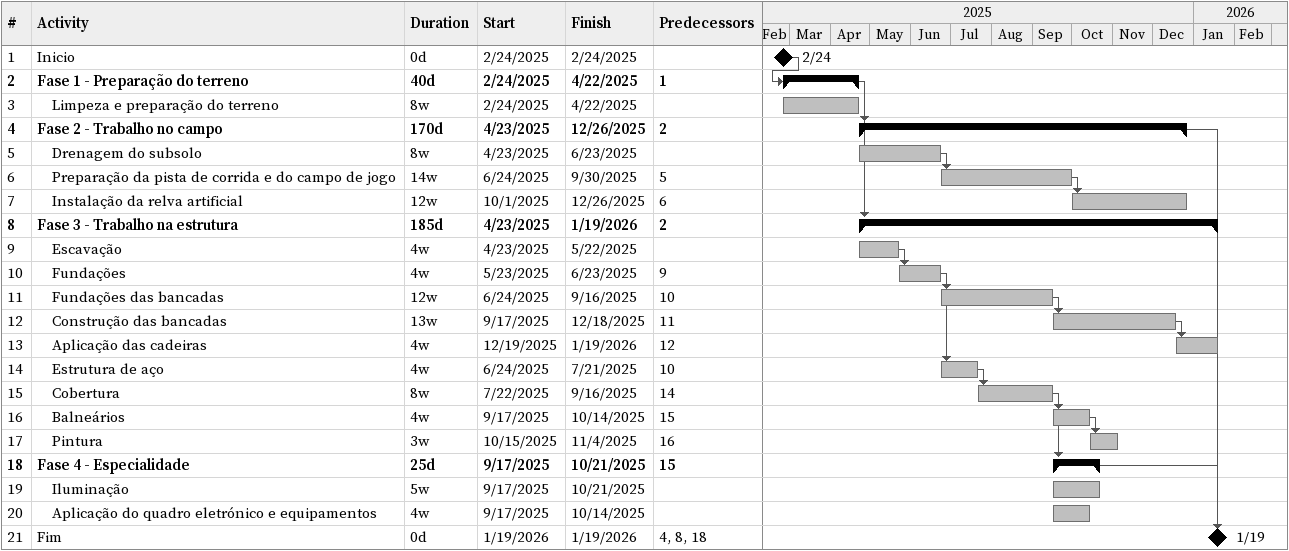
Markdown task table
| ID | Level | Task | Duration | Start | Finish | Predecessors |
|---|---|---|---|---|---|---|
| 1 | 1 | Inicio | 0d | 2025-02-24 | 2025-02-24 |  |
| 2 | 1 | **Fase 1 - Preparação do terreno** | 40d | 2025-02-24 | 2025-04-22 | 1 |
| 3 | 2 | Limpeza e preparação do terreno | 8w | 2025-02-24 | 2025-04-22 |  |
| 4 | 1 | **Fase 2 - Trabalho no campo** | 170d | 2025-04-23 | 2025-12-26 | 2 |
| 5 | 2 | Drenagem do subsolo | 8w | 2025-04-23 | 2025-06-23 |  |
| 6 | 2 | Preparação da pista de corrida e do campo de jogo | 14w | 2025-06-24 | 2025-09-30 | 5 |
| 7 | 2 | Instalação da relva artificial | 12w | 2025-10-01 | 2025-12-26 | 6 |
| 8 | 1 | **Fase 3 - Trabalho na estrutura** | 185d | 2025-04-23 | 2026-01-19 | 2 |
| 9 | 2 | Escavação | 4w | 2025-04-23 | 2025-05-22 |  |
| 10 | 2 | Fundações | 4w | 2025-05-23 | 2025-06-23 | 9 |
| 11 | 2 | Fundações das bancadas | 12w | 2025-06-24 | 2025-09-16 | 10 |
| 12 | 2 | Construção das bancadas | 13w | 2025-09-17 | 2025-12-18 | 11 |
| 13 | 2 | Aplicação das cadeiras | 4w | 2025-12-19 | 2026-01-19 | 12 |
| 14 | 2 | Estrutura de aço | 4w | 2025-06-24 | 2025-07-21 | 10 |
| 15 | 2 | Cobertura | 8w | 2025-07-22 | 2025-09-16 | 14 |
| 16 | 2 | Balneários | 4w | 2025-09-17 | 2025-10-14 | 15 |
| 17 | 2 | Pintura | 3w | 2025-10-15 | 2025-11-04 | 16 |
| 18 | 1 | **Fase 4 - Especialidade** | 25d | 2025-09-17 | 2025-10-21 | 15 |
| 19 | 2 | Iluminação | 5w | 2025-09-17 | 2025-10-21 |  |
| 20 | 2 | Aplicação do quadro eletrónico e equipamentos | 4w | 2025-09-17 | 2025-10-14 |  |
| 21 | 1 | Fim | 0d | 2026-01-19 | 2026-01-19 | 4, 8, 18 |
